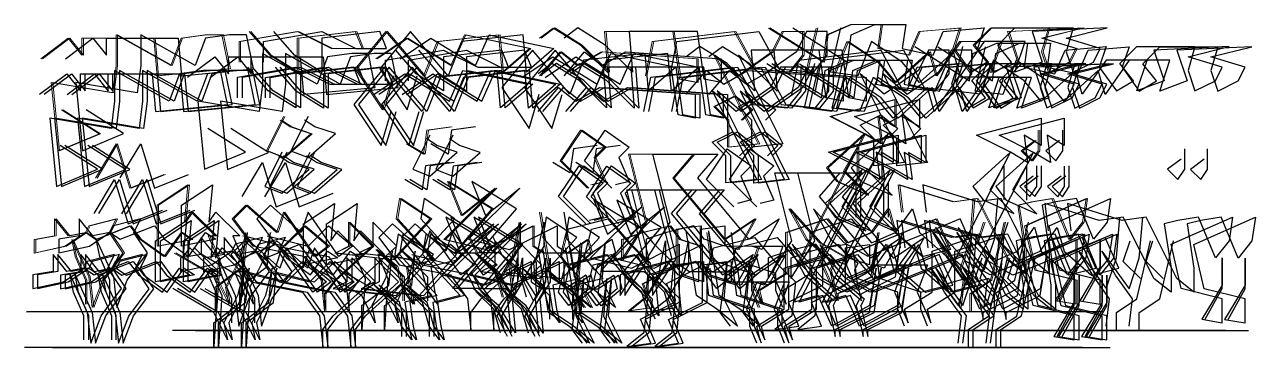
# Model space of a CAD drawing. Extents: x -941089 to 947074, y -2579987 to 8.
# Drawn here: x -941089 to -937584, y -2579987 to -2579067 of the extents above.
import ezdxf

# ---------------------------------------------------------------- set-up
doc = ezdxf.new("R2010")
doc.units = 0
doc.header["$LTSCALE"] = 5
doc.layers.get('0').update_dxf_attribs({"linetype": 'CONTINUOUS'})
doc.layers.add('fz', color=7, linetype='CONTINUOUS')
doc.layers.add('乔木', color=102, linetype='CONTINUOUS', lineweight=18)

# ---------------------------------------------------------------- blocks, each defined once
blk = doc.blocks.new('LIM43')
at = {"color": 98}
for p, q in [((792.1, 262.6), (977, 311.2)), ((977, 311.2), (977, 233.4)), ((889.4, 214), (792.1, 262.6)), ((928.3, 262.6), (938.1, 184.8)), ((977, 233.4), (928.3, 262.6)), ((694.8, -165.1), (889.4, 214)), ((889.4, 214), (782.4, 116.8)), ((938.1, 184.8), (889.4, 214)), ((218.2, 155.6), (403, 155.6)), ((266.8, -38.7), (218.2, 155.6)), ((403, 155.6), (344.6, 87.6)), ((831, 107), (870, 175.1)), ((870, 175.1), (870, 77.9)), ((782.4, 116.8), (811.6, 77.9)), ((899.1, 39), (831, 107)), ((-170.9, 0.1), (-297.4, 77.9)), ((-297.4, 77.9), (-258.5, -19.3)), ((344.6, 87.6), (490.6, -87.3)), ((811.6, 77.9), (899.1, 39)), ((-161.2, 58.4), (-307.1, -87.3)), ((-258.5, -19.3), (-161.2, 58.4)), ((-278, -126.2), (-170.9, 0.1)), ((675.4, 0.1), (724, -87.3)), ((762.9, -97.1), (675.4, 0.1)), ((908.9, -67.9), (957.5, 0.1)), ((957.5, 0.1), (977, -67.9)), ((43.1, -58.2), (159.8, -29)), ((159.8, -29), (218.2, -97.1)), ((490.6, -87.3), (578.1, -29)), ((578.1, -29), (529.5, -116.5)), ((665.7, -67.9), (782.4, -29)), ((782.4, -29), (840.8, -97.1)), ((1093.7, -29), (977, -77.6)), ((1132.6, -116.5), (1093.7, -29)), ((-190.4, -116.5), (-54.2, -48.5)), ((-112.6, -135.9), (-93.1, -38.7)), ((-93.1, -38.7), (-93.1, -106.8)), ((-54.2, -48.5), (-54.2, -106.8)), ((23.6, -135.9), (43.1, -58.2)), ((198.7, -145.7), (266.8, -38.7)), ((257.1, -67.9), (198.7, -87.3)), ((334.9, -48.5), (257.1, -67.9)), ((364.1, -87.3), (334.9, -48.5)), ((354.4, -58.2), (422.5, -48.5)), ((354.4, -165.1), (354.4, -58.2)), ((422.5, -48.5), (422.5, -106.8)), ((665.7, -184.5), (665.7, -67.9)), ((840.8, -97.1), (908.9, -67.9)), ((928.3, -67.9), (908.9, -174.8)), ((908.9, -194.3), (928.3, -67.9)), ((977, -67.9), (1054.8, -135.9)), ((-307.1, -87.3), (-190.4, -116.5)), ((43.1, -126.2), (101.4, -87.3)), ((101.4, -87.3), (111.2, -126.2)), ((198.7, -87.3), (198.7, -145.7)), ((218.2, -97.1), (276.5, -155.4)), ((422.5, -106.8), (364.1, -87.3)), ((724, -87.3), (801.9, -155.4)), ((831, -135.9), (762.9, -97.1)), ((977, -77.6), (831, -135.9)), ((-219.6, -126.2), (-278, -126.2)), ((-161.2, -174.8), (-219.6, -126.2)), ((-151.5, -204), (-112.6, -135.9)), ((-93.1, -106.8), (-122.3, -155.4)), ((-54.2, -106.8), (-25, -126.2)), ((-25, -126.2), (43.1, -126.2)), ((52.8, -174.8), (23.6, -135.9)), ((111.2, -126.2), (52.8, -174.8)), ((500.3, -106.8), (587.8, -106.8)), ((529.5, -116.5), (500.3, -106.8)), ((587.8, -106.8), (558.7, -184.5)), ((1054.8, -135.9), (1132.6, -116.5)), ((-112.6, -252.6), (-161.2, -174.8)), ((-122.3, -155.4), (-112.6, -252.6)), ((257.1, -213.7), (354.4, -165.1)), ((276.5, -155.4), (266.8, -252.6)), ((762.9, -145.7), (694.8, -165.1)), ((801.9, -233.1), (762.9, -145.7)), ((801.9, -155.4), (792.1, -174.8)), ((792.1, -174.8), (811.6, -262.3)), ((908.9, -174.8), (801.9, -233.1)), ((-122.3, -262.3), (-151.5, -204)), ((558.7, -184.5), (597.6, -272)), ((587.8, -233.1), (665.7, -184.5)), ((811.6, -242.8), (908.9, -194.3)), ((286.3, -281.7), (257.1, -213.7)), ((597.6, -272), (587.8, -233.1)), ((811.6, -262.3), (811.6, -242.8)), ((266.8, -252.6), (218.2, -291.4)), ((218.2, -291.4), (286.3, -281.7))]:
    blk.add_line(p, q, dxfattribs=at)
blk.add_line((-1497.5, -293.5), (1502.5, -293.5))
for points in [[(-1455.1, 427.8), (-1377.2, 486.1), (-1338.3, 437.5), (-1338.3, 486.1), (-1134, 486.1), (-1124.3, 379.2), (-920, 398.6), (-939.5, 495.8), (-988.1, 495.8), (-1056.2, 486.1), (-1085.4, 408.3), (-1241, 495.8), (-1241, 408.3), (-1250.8, 330.6), (-1425.9, 359.7), (-1406.4, 165.4), (-1289.7, 214), (-1396.7, 282)], [(-890.8, 418.1), (-890.8, 476.4), (-725.4, 505.5), (-628.2, 456.9), (-540.6, 456.9), (-560.1, 505.5), (-725.4, 486.1), (-725.4, 388.9), (-803.3, 437.5), (-861.6, 505.5)], [(-501.7, 427.8), (-414.2, 486.1), (-287.7, 408.3), (-248.8, 495.8), (-63.9, 456.9), (-141.8, 388.9), (-151.5, 495.8), (-326.6, 476.4), (-365.5, 379.2), (-472.5, 505.5), (-560.1, 398.6), (-482.2, 282), (-453.1, 379.2)], [(-34.8, 379.2), (23.6, 447.2), (72.3, 408.3), (140.3, 447.2), (412.7, 427.8), (412.7, 359.7), (364.1, 369.5), (344.6, 505.5), (150.1, 505.5), (159.8, 388.9), (82, 466.7), (4.2, 515.3), (-34.8, 486.1)], [(266.8, 379.2), (286.3, 476.4), (519.7, 505.5), (578.1, 398.6), (675.4, 388.9), (714.3, 437.5), (714.3, 505.5), (655.9, 505.5), (626.8, 447.2), (529.5, 379.2), (461.4, 437.5), (587.8, 184.8), (500.3, 175.1), (500.3, 252.8), (461.4, 291.7), (519.7, 320.9), (568.4, 282), (539.2, 252.8)], [(617, 515.3), (772.7, 418.1), (782.4, 495.8), (850.5, 525), (938.1, 525), (928.3, 456.9), (1015.9, 437.5), (1045.1, 505.5), (1161.8, 515.3), (1142.3, 456.9), (1191, 388.9), (1239.6, 418.1), (1200.7, 466.7), (1249.3, 515.3), (1307.7, 515.3), (1414.7, 515.3), (1395.3, 447.2), (1414.7, 388.9), (1473.1, 418.1), (1492.5, 456.9), (1395.3, 486.1), (1512, 515.3), (1298, 505.5), (1327.2, 418.1), (1249.3, 388.9), (1278.5, 476.4), (1161.8, 476.4), (1093.7, 379.2), (1074.2, 447.2), (977, 359.7), (928.3, 418.1), (840.8, 476.4), (801.9, 379.2), (724, 388.9), (753.2, 515.3)], [(-764.4, 262.6), (-813, 165.4), (-764.4, 145.9), (-686.5, 214), (-744.9, 233.4), (-774.1, 252.8)], [(-287.7, 233.4), (-355.8, 223.7), (-365.5, 155.6), (-414.2, 184.8)], [(101.4, 58.4), (23.6, 136.2), (82, 223.7), (150.1, 175.1), (120.9, 145.9), (150.1, 77.9), (111.2, 68.2)], [(1375.8, 194.5), (1336.9, 165.4), (1366.1, 136.2), (1385.5, 165.4), (1385.5, 223.7)], [(-1299.4, 87.6), (-1241, 184.8), (-1202.1, 58.4), (-1104.8, 97.3)], [(-1328.6, -272), (-1328.6, -204), (-1357.8, -135.9), (-1367.5, -87.3), (-1318.9, -194.3), (-1309.1, -281.7), (-1279.9, -204), (-1221.6, -126.2), (-1260.5, -67.9), (-1241, -29), (-1318.9, -48.5), (-1328.6, -67.9), (-1377.2, -77.6), (-1416.1, -29), (-1416.1, -77.6), (-1474.5, -87.3), (-1474.5, -126.2), (-1387, -106.8), (-1328.6, -67.9), (-1299.4, -87.3), (-1202.1, -48.5), (-1172.9, -87.3), (-1104.8, -135.9), (-1056.2, -67.9), (-1027, -87.3), (-1124.3, -106.8), (-1124.3, 9.9), (-1036.7, 68.2), (-1046.5, -38.7), (-1027, -9.6), (-958.9, -77.6), (-978.4, -77.6), (-949.2, -145.7), (-958.9, -291.4), (-958.9, -223.4), (-881.1, -165.1), (-871.4, -67.9), (-890.8, -145.7), (-929.7, -223.4), (-920, -272), (-958.9, -194.3), (-1075.7, -126.2)], [(1443.9, -262.3), (1492.5, -174.8), (1492.5, -87.3), (1492.5, -165.1), (1463.4, -213.7), (1434.2, -262.3), (1492.5, -272), (1492.5, -204), (1375.8, -174.8), (1346.6, -48.5), (1521.7, 29.3), (1512, -38.7), (1473.1, -87.3), (1424.5, 29.3), (1366.1, 19.6), (1327.2, 9.9), (1346.6, -116.5), (1346.6, -184.5), (1298, -145.7), (1249.3, -48.5), (1210.4, 29.3), (1142.3, 19.6), (986.7, 68.2), (996.4, -9.6)], [(-881.1, -77.6), (-764.4, -106.8), (-706, -48.5), (-637.9, -106.8), (-676.8, -135.9), (-764.4, -9.6), (-783.8, -67.9), (-871.4, 9.9), (-910.3, -29), (-851.9, -106.8), (-706, -135.9), (-657.4, -204), (-647.6, -291.4), (-647.6, -242.8), (-618.4, -204), (-511.4, -106.8), (-579.5, -38.7), (-579.5, -106.8), (-618.4, -126.2), (-453.1, -145.7), (-346.1, -29), (-433.6, 29.3), (-443.3, -29), (-336.3, -145.7), (-414.2, -165.1), (-404.4, -233.1), (-394.7, -272), (-423.9, -233.1), (-443.3, -165.1), (-501.7, -116.5), (-423.9, -194.3), (-423.9, -262.3)], [(1161.8, -281.7), (1171.5, -204), (1122.9, -135.9), (1084, -67.9), (1161.8, -174.8), (1191, -87.3), (1200.7, 29.3)], [(91.7, -281.7), (62.5, -242.8), (82, -97.1), (72.3, -204), (111.2, -281.7), (52.8, -233.1), (-5.6, -194.3), (-34.8, -9.6)], [(587.8, -281.7), (568.4, -233.1), (568.4, -184.5), (451.6, -145.7), (441.9, -67.9)], [(1191, -291.4), (1191, -242.8), (1249.3, -204), (1288.3, -38.7)], [(1259.1, -145.7), (1210.4, -97.1), (1229.9, -38.7)], [(-141.8, -252.6), (-161.2, -184.5), (-209.9, -135.9), (-239, -77.6)]]:
    blk.add_lwpolyline(points, dxfattribs=at)

msp = doc.modelspace()

# ---------------------------------------------------------------- block references
at = {"layer": 'fz'}
for p in [(-939517.83972, -2579591.99764), (-939170.46502, -2579645.01686), (-939105.38398, -2579645.29527), (-939591.96299, -2579693.59824), (-939578.35341, -2579693.59824), (-939512.77173, -2579693.91447), (-939499.63094, -2579693.88462)]:
    msp.add_blockref('LIM43', p, dxfattribs=at)
at = {"layer": '乔木', "color": 72}
for p in [(-939587.7998, -2579592.0763), (-939583.43091, -2579592.02932)]:
    msp.add_blockref('LIM43', p, dxfattribs=at)

doc.saveas('drawing.dxf')
